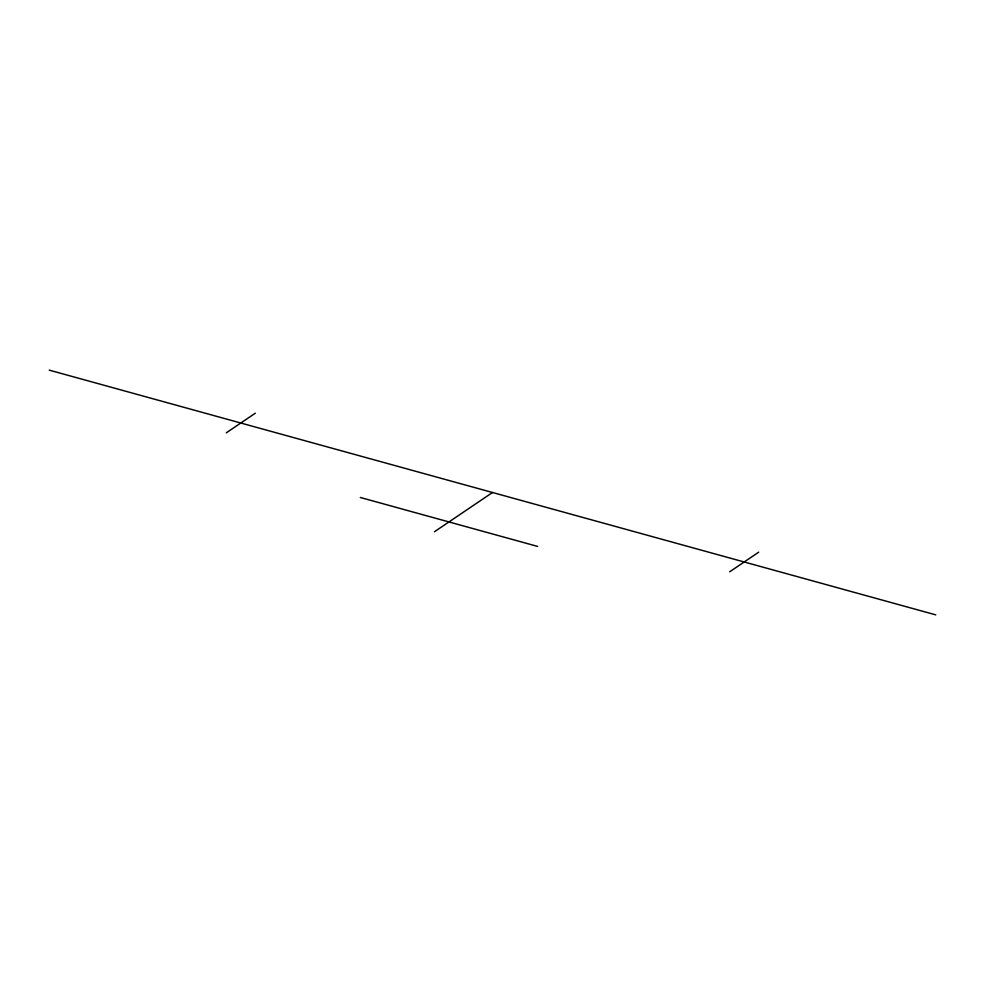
<?xml version="1.0" encoding="UTF-8"?>
<svg xmlns="http://www.w3.org/2000/svg" width="985" height="985" viewBox="0 0 985 985"><rect width="100%" height="100%" fill="white"/><g stroke="black" fill="none" stroke-linecap="round" stroke-linejoin="round"><path stroke-width="1.48" d="M226.279 432.834L255.312 413.208M434.447 531.752L492.5 492.5M729.688 571.792L758.721 552.166M49.25 370.138L935.75 614.862M360.313 497.474L537.613 546.416"/></g></svg>
